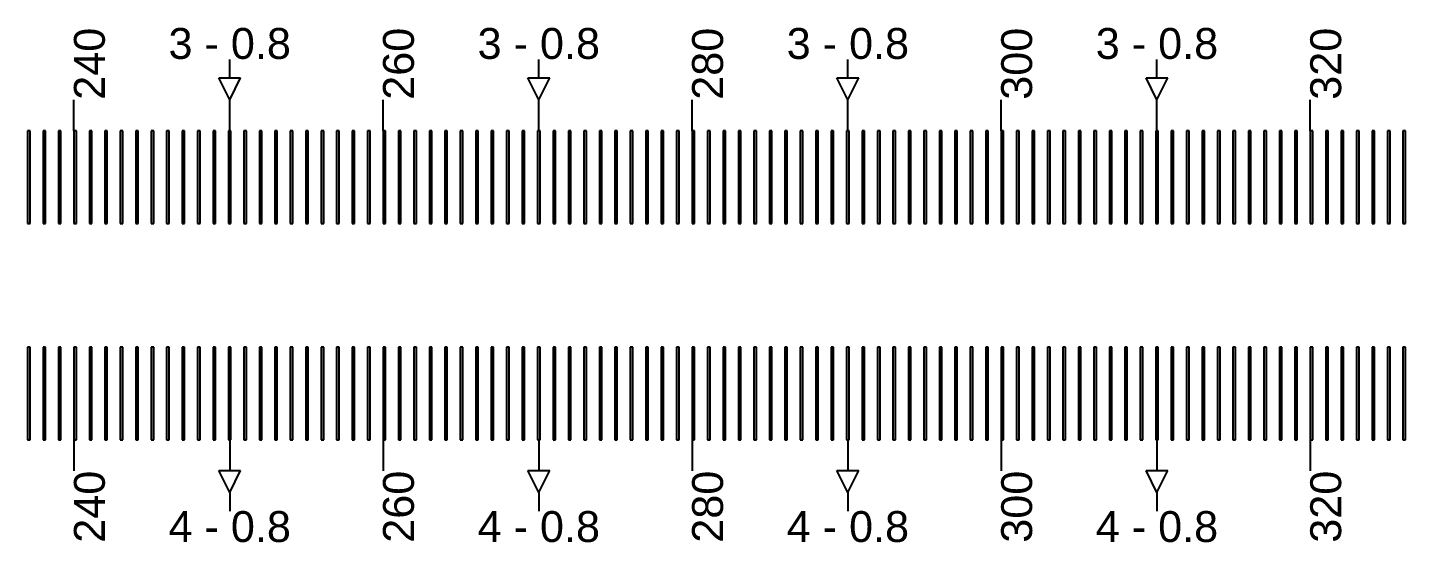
# Model space of a CAD drawing. Extents: x -119394 to 128420, y 74496 to 185496.
# Drawn here: x 8241.8 to 8687.6, y 156962.7 to 157129.2 of the extents above; entities that cross this region are included whole.
import ezdxf

# ---------------------------------------------------------------- set-up
doc = ezdxf.new("R2010")
doc.units = 13
doc.layers.add('CL - Label-1', color=120, linetype='Continuous')
doc.layers.add('CL - Label-2', color=132, linetype='Continuous')
doc.layers.add('CL - Sub-Micro', color=7, linetype='Continuous', true_color=0x47d1ff)
doc.styles.get("Standard").update_dxf_attribs({"font": 'arial.ttf'})

msp = doc.modelspace()

# ---------------------------------------------------------------- linework, layer by layer
for p, q in [((8307.19, 157112.94), (8307.19, 157118.94)), ((8407.19, 157112.94), (8407.19, 157118.94)), ((8507.19, 157112.94), (8507.19, 157118.94)), ((8607.19, 157112.94), (8607.19, 157118.94)), ((8256.79, 157095.86), (8256.79, 157105.86)), ((8307.19, 157095.86), (8307.19, 157105.86)), ((8356.79, 157095.86), (8356.79, 157105.86)), ((8407.19, 157095.86), (8407.19, 157105.86)), ((8456.79, 157095.86), (8456.79, 157105.86)), ((8507.19, 157095.86), (8507.19, 157105.86)), ((8556.79, 157095.86), (8556.79, 157105.86)), ((8607.19, 157095.86), (8607.19, 157105.86)), ((8656.79, 157095.86), (8656.79, 157105.86)), ((8256.79, 156995.86), (8256.79, 156985.86)), ((8307.19, 156995.86), (8307.19, 156985.86)), ((8356.79, 156995.86), (8356.79, 156985.86)), ((8407.19, 156995.86), (8407.19, 156985.86)), ((8456.79, 156995.86), (8456.79, 156985.86)), ((8507.19, 156995.86), (8507.19, 156985.86)), ((8556.79, 156995.86), (8556.79, 156985.86)), ((8607.19, 156995.86), (8607.19, 156985.86)), ((8656.79, 156995.86), (8656.79, 156985.86)), ((8307.19, 156978.79), (8307.19, 156972.79)), ((8407.19, 156978.79), (8407.19, 156972.79)), ((8507.19, 156978.79), (8507.19, 156972.79)), ((8607.19, 156978.79), (8607.19, 156972.79))]:
    msp.add_line(p, q)
at = {"layer": 'CL - Label-2'}
for p, q in [((8307.19, 157105.86), (8303.65, 157112.96)), ((8303.65, 157112.96), (8310.72, 157112.96)), ((8307.19, 157105.86), (8310.72, 157112.96)), ((8407.19, 157105.86), (8403.65, 157112.96)), ((8403.65, 157112.96), (8410.72, 157112.96)), ((8407.19, 157105.86), (8410.72, 157112.96)), ((8507.19, 157105.86), (8503.65, 157112.96)), ((8503.65, 157112.96), (8510.72, 157112.96)), ((8507.19, 157105.86), (8510.72, 157112.96)), ((8607.19, 157105.86), (8603.65, 157112.96)), ((8603.65, 157112.96), (8610.72, 157112.96)), ((8607.19, 157105.86), (8610.72, 157112.96)), ((8307.19, 156978.79), (8303.65, 156985.89)), ((8303.65, 156985.89), (8310.72, 156985.89)), ((8307.19, 156978.79), (8310.72, 156985.89)), ((8407.19, 156978.79), (8403.65, 156985.89)), ((8403.65, 156985.89), (8410.72, 156985.89)), ((8407.19, 156978.79), (8410.72, 156985.89)), ((8507.19, 156978.79), (8503.65, 156985.89)), ((8503.65, 156985.89), (8510.72, 156985.89)), ((8507.19, 156978.79), (8510.72, 156985.89)), ((8607.19, 156978.79), (8603.65, 156985.89)), ((8603.65, 156985.89), (8610.72, 156985.89)), ((8607.19, 156978.79), (8610.72, 156985.89))]:
    msp.add_line(p, q, dxfattribs=at)
at = {"layer": 'CL - Sub-Micro'}
for p, q in [((8241.79, 157095.86), (8241.79, 157065.86)), ((8242.59, 157095.86), (8241.79, 157095.86)), ((8242.59, 157065.86), (8242.59, 157095.86)), ((8246.79, 157095.86), (8246.79, 157065.86)), ((8247.59, 157095.86), (8246.79, 157095.86)), ((8247.59, 157065.86), (8247.59, 157095.86)), ((8251.79, 157095.86), (8251.79, 157065.86)), ((8252.59, 157095.86), (8251.79, 157095.86)), ((8252.59, 157065.86), (8252.59, 157095.86)), ((8256.79, 157095.86), (8256.79, 157065.86)), ((8257.59, 157095.86), (8256.79, 157095.86)), ((8257.59, 157065.86), (8257.59, 157095.86)), ((8261.79, 157095.86), (8261.79, 157065.86)), ((8262.59, 157095.86), (8261.79, 157095.86)), ((8262.59, 157065.86), (8262.59, 157095.86)), ((8266.79, 157095.86), (8266.79, 157065.86)), ((8267.59, 157095.86), (8266.79, 157095.86)), ((8267.59, 157065.86), (8267.59, 157095.86)), ((8271.79, 157095.86), (8271.79, 157065.86)), ((8272.59, 157095.86), (8271.79, 157095.86)), ((8272.59, 157065.86), (8272.59, 157095.86)), ((8276.79, 157095.86), (8276.79, 157065.86)), ((8277.59, 157095.86), (8276.79, 157095.86)), ((8277.59, 157065.86), (8277.59, 157095.86)), ((8281.79, 157095.86), (8281.79, 157065.86)), ((8282.59, 157095.86), (8281.79, 157095.86)), ((8282.59, 157065.86), (8282.59, 157095.86)), ((8286.79, 157095.86), (8286.79, 157065.86)), ((8287.59, 157095.86), (8286.79, 157095.86)), ((8287.59, 157065.86), (8287.59, 157095.86)), ((8291.79, 157095.86), (8291.79, 157065.86)), ((8292.59, 157095.86), (8291.79, 157095.86)), ((8292.59, 157065.86), (8292.59, 157095.86)), ((8296.79, 157095.86), (8296.79, 157065.86)), ((8297.59, 157095.86), (8296.79, 157095.86)), ((8297.59, 157065.86), (8297.59, 157095.86)), ((8301.79, 157095.86), (8301.79, 157065.86)), ((8302.59, 157095.86), (8301.79, 157095.86)), ((8302.59, 157065.86), (8302.59, 157095.86)), ((8306.79, 157095.86), (8306.79, 157065.86)), ((8307.59, 157095.86), (8306.79, 157095.86)), ((8307.59, 157065.86), (8307.59, 157095.86)), ((8311.79, 157095.86), (8311.79, 157065.86)), ((8312.59, 157095.86), (8311.79, 157095.86)), ((8312.59, 157065.86), (8312.59, 157095.86)), ((8316.79, 157095.86), (8316.79, 157065.86)), ((8317.59, 157095.86), (8316.79, 157095.86)), ((8317.59, 157065.86), (8317.59, 157095.86)), ((8321.79, 157095.86), (8321.79, 157065.86)), ((8322.59, 157095.86), (8321.79, 157095.86)), ((8322.59, 157065.86), (8322.59, 157095.86)), ((8326.79, 157095.86), (8326.79, 157065.86)), ((8327.59, 157095.86), (8326.79, 157095.86)), ((8327.59, 157065.86), (8327.59, 157095.86)), ((8331.79, 157095.86), (8331.79, 157065.86)), ((8332.59, 157095.86), (8331.79, 157095.86)), ((8332.59, 157065.86), (8332.59, 157095.86)), ((8336.79, 157095.86), (8336.79, 157065.86)), ((8337.59, 157095.86), (8336.79, 157095.86)), ((8337.59, 157065.86), (8337.59, 157095.86)), ((8341.79, 157095.86), (8341.79, 157065.86)), ((8342.59, 157095.86), (8341.79, 157095.86)), ((8342.59, 157065.86), (8342.59, 157095.86)), ((8346.79, 157095.86), (8346.79, 157065.86)), ((8347.59, 157095.86), (8346.79, 157095.86)), ((8347.59, 157065.86), (8347.59, 157095.86)), ((8351.79, 157095.86), (8351.79, 157065.86)), ((8352.59, 157095.86), (8351.79, 157095.86)), ((8352.59, 157065.86), (8352.59, 157095.86)), ((8356.79, 157095.86), (8356.79, 157065.86)), ((8357.59, 157095.86), (8356.79, 157095.86)), ((8357.59, 157065.86), (8357.59, 157095.86)), ((8361.79, 157095.86), (8361.79, 157065.86)), ((8362.59, 157095.86), (8361.79, 157095.86)), ((8362.59, 157065.86), (8362.59, 157095.86)), ((8366.79, 157095.86), (8366.79, 157065.86)), ((8367.59, 157095.86), (8366.79, 157095.86)), ((8367.59, 157065.86), (8367.59, 157095.86)), ((8371.79, 157095.86), (8371.79, 157065.86)), ((8372.59, 157095.86), (8371.79, 157095.86)), ((8372.59, 157065.86), (8372.59, 157095.86)), ((8376.79, 157095.86), (8376.79, 157065.86)), ((8377.59, 157095.86), (8376.79, 157095.86)), ((8377.59, 157065.86), (8377.59, 157095.86)), ((8381.79, 157095.86), (8381.79, 157065.86)), ((8382.59, 157095.86), (8381.79, 157095.86)), ((8382.59, 157065.86), (8382.59, 157095.86)), ((8386.79, 157095.86), (8386.79, 157065.86)), ((8387.59, 157095.86), (8386.79, 157095.86)), ((8387.59, 157065.86), (8387.59, 157095.86)), ((8391.79, 157095.86), (8391.79, 157065.86)), ((8392.59, 157095.86), (8391.79, 157095.86)), ((8392.59, 157065.86), (8392.59, 157095.86)), ((8396.79, 157095.86), (8396.79, 157065.86)), ((8397.59, 157095.86), (8396.79, 157095.86)), ((8397.59, 157065.86), (8397.59, 157095.86)), ((8401.79, 157095.86), (8401.79, 157065.86)), ((8402.59, 157095.86), (8401.79, 157095.86)), ((8402.59, 157065.86), (8402.59, 157095.86)), ((8406.79, 157095.86), (8406.79, 157065.86)), ((8407.59, 157095.86), (8406.79, 157095.86)), ((8407.59, 157065.86), (8407.59, 157095.86)), ((8411.79, 157095.86), (8411.79, 157065.86)), ((8412.59, 157095.86), (8411.79, 157095.86)), ((8412.59, 157065.86), (8412.59, 157095.86)), ((8416.79, 157095.86), (8416.79, 157065.86)), ((8417.59, 157095.86), (8416.79, 157095.86)), ((8417.59, 157065.86), (8417.59, 157095.86)), ((8421.79, 157095.86), (8421.79, 157065.86)), ((8422.59, 157095.86), (8421.79, 157095.86)), ((8422.59, 157065.86), (8422.59, 157095.86)), ((8426.79, 157095.86), (8426.79, 157065.86)), ((8427.59, 157095.86), (8426.79, 157095.86)), ((8427.59, 157065.86), (8427.59, 157095.86)), ((8431.79, 157095.86), (8431.79, 157065.86)), ((8432.59, 157095.86), (8431.79, 157095.86)), ((8432.59, 157065.86), (8432.59, 157095.86)), ((8436.79, 157095.86), (8436.79, 157065.86)), ((8437.59, 157095.86), (8436.79, 157095.86)), ((8437.59, 157065.86), (8437.59, 157095.86)), ((8441.79, 157095.86), (8441.79, 157065.86)), ((8442.59, 157095.86), (8441.79, 157095.86)), ((8442.59, 157065.86), (8442.59, 157095.86)), ((8446.79, 157095.86), (8446.79, 157065.86)), ((8447.59, 157095.86), (8446.79, 157095.86)), ((8447.59, 157065.86), (8447.59, 157095.86)), ((8451.79, 157095.86), (8451.79, 157065.86)), ((8452.59, 157095.86), (8451.79, 157095.86)), ((8452.59, 157065.86), (8452.59, 157095.86)), ((8456.79, 157095.86), (8456.79, 157065.86)), ((8457.59, 157095.86), (8456.79, 157095.86)), ((8457.59, 157065.86), (8457.59, 157095.86)), ((8461.79, 157095.86), (8461.79, 157065.86)), ((8462.59, 157095.86), (8461.79, 157095.86)), ((8462.59, 157065.86), (8462.59, 157095.86)), ((8466.79, 157095.86), (8466.79, 157065.86)), ((8467.59, 157095.86), (8466.79, 157095.86)), ((8467.59, 157065.86), (8467.59, 157095.86)), ((8471.79, 157095.86), (8471.79, 157065.86)), ((8472.59, 157095.86), (8471.79, 157095.86)), ((8472.59, 157065.86), (8472.59, 157095.86)), ((8476.79, 157095.86), (8476.79, 157065.86)), ((8477.59, 157095.86), (8476.79, 157095.86)), ((8477.59, 157065.86), (8477.59, 157095.86)), ((8481.79, 157095.86), (8481.79, 157065.86)), ((8482.59, 157095.86), (8481.79, 157095.86)), ((8482.59, 157065.86), (8482.59, 157095.86)), ((8486.79, 157095.86), (8486.79, 157065.86)), ((8487.59, 157095.86), (8486.79, 157095.86)), ((8487.59, 157065.86), (8487.59, 157095.86)), ((8491.79, 157095.86), (8491.79, 157065.86)), ((8492.59, 157095.86), (8491.79, 157095.86)), ((8492.59, 157065.86), (8492.59, 157095.86)), ((8496.79, 157095.86), (8496.79, 157065.86)), ((8497.59, 157095.86), (8496.79, 157095.86)), ((8497.59, 157065.86), (8497.59, 157095.86)), ((8501.79, 157095.86), (8501.79, 157065.86)), ((8502.59, 157095.86), (8501.79, 157095.86)), ((8502.59, 157065.86), (8502.59, 157095.86)), ((8506.79, 157095.86), (8506.79, 157065.86)), ((8507.59, 157095.86), (8506.79, 157095.86)), ((8507.59, 157065.86), (8507.59, 157095.86)), ((8511.79, 157095.86), (8511.79, 157065.86)), ((8512.59, 157095.86), (8511.79, 157095.86)), ((8512.59, 157065.86), (8512.59, 157095.86)), ((8516.79, 157095.86), (8516.79, 157065.86)), ((8517.59, 157095.86), (8516.79, 157095.86)), ((8517.59, 157065.86), (8517.59, 157095.86)), ((8521.79, 157095.86), (8521.79, 157065.86)), ((8522.59, 157095.86), (8521.79, 157095.86)), ((8522.59, 157065.86), (8522.59, 157095.86)), ((8526.79, 157095.86), (8526.79, 157065.86)), ((8527.59, 157095.86), (8526.79, 157095.86)), ((8527.59, 157065.86), (8527.59, 157095.86)), ((8531.79, 157095.86), (8531.79, 157065.86)), ((8532.59, 157095.86), (8531.79, 157095.86)), ((8532.59, 157065.86), (8532.59, 157095.86)), ((8536.79, 157095.86), (8536.79, 157065.86)), ((8537.59, 157095.86), (8536.79, 157095.86)), ((8537.59, 157065.86), (8537.59, 157095.86)), ((8541.79, 157095.86), (8541.79, 157065.86)), ((8542.59, 157095.86), (8541.79, 157095.86)), ((8542.59, 157065.86), (8542.59, 157095.86)), ((8546.79, 157095.86), (8546.79, 157065.86)), ((8547.59, 157095.86), (8546.79, 157095.86)), ((8547.59, 157065.86), (8547.59, 157095.86)), ((8551.79, 157095.86), (8551.79, 157065.86)), ((8552.59, 157095.86), (8551.79, 157095.86)), ((8552.59, 157065.86), (8552.59, 157095.86)), ((8556.79, 157095.86), (8556.79, 157065.86)), ((8557.59, 157095.86), (8556.79, 157095.86)), ((8557.59, 157065.86), (8557.59, 157095.86)), ((8561.79, 157095.86), (8561.79, 157065.86)), ((8562.59, 157095.86), (8561.79, 157095.86)), ((8562.59, 157065.86), (8562.59, 157095.86)), ((8566.79, 157095.86), (8566.79, 157065.86)), ((8567.59, 157095.86), (8566.79, 157095.86)), ((8567.59, 157065.86), (8567.59, 157095.86)), ((8571.79, 157095.86), (8571.79, 157065.86)), ((8572.59, 157095.86), (8571.79, 157095.86)), ((8572.59, 157065.86), (8572.59, 157095.86)), ((8576.79, 157095.86), (8576.79, 157065.86)), ((8577.59, 157095.86), (8576.79, 157095.86)), ((8577.59, 157065.86), (8577.59, 157095.86)), ((8581.79, 157095.86), (8581.79, 157065.86)), ((8582.59, 157095.86), (8581.79, 157095.86)), ((8582.59, 157065.86), (8582.59, 157095.86)), ((8586.79, 157095.86), (8586.79, 157065.86)), ((8587.59, 157095.86), (8586.79, 157095.86)), ((8587.59, 157065.86), (8587.59, 157095.86)), ((8591.79, 157095.86), (8591.79, 157065.86)), ((8592.59, 157095.86), (8591.79, 157095.86)), ((8592.59, 157065.86), (8592.59, 157095.86)), ((8596.79, 157095.86), (8596.79, 157065.86)), ((8597.59, 157095.86), (8596.79, 157095.86)), ((8597.59, 157065.86), (8597.59, 157095.86)), ((8601.79, 157095.86), (8601.79, 157065.86)), ((8602.59, 157095.86), (8601.79, 157095.86)), ((8602.59, 157065.86), (8602.59, 157095.86)), ((8606.79, 157095.86), (8606.79, 157065.86)), ((8607.59, 157095.86), (8606.79, 157095.86)), ((8607.59, 157065.86), (8607.59, 157095.86)), ((8611.79, 157095.86), (8611.79, 157065.86)), ((8612.59, 157095.86), (8611.79, 157095.86)), ((8612.59, 157065.86), (8612.59, 157095.86)), ((8616.79, 157095.86), (8616.79, 157065.86)), ((8617.59, 157095.86), (8616.79, 157095.86)), ((8617.59, 157065.86), (8617.59, 157095.86)), ((8621.79, 157095.86), (8621.79, 157065.86)), ((8622.59, 157095.86), (8621.79, 157095.86)), ((8622.59, 157065.86), (8622.59, 157095.86)), ((8626.79, 157095.86), (8626.79, 157065.86)), ((8627.59, 157095.86), (8626.79, 157095.86)), ((8627.59, 157065.86), (8627.59, 157095.86)), ((8631.79, 157095.86), (8631.79, 157065.86)), ((8632.59, 157095.86), (8631.79, 157095.86)), ((8632.59, 157065.86), (8632.59, 157095.86)), ((8636.79, 157095.86), (8636.79, 157065.86)), ((8637.59, 157095.86), (8636.79, 157095.86)), ((8637.59, 157065.86), (8637.59, 157095.86)), ((8641.79, 157095.86), (8641.79, 157065.86)), ((8642.59, 157095.86), (8641.79, 157095.86)), ((8642.59, 157065.86), (8642.59, 157095.86)), ((8646.79, 157095.86), (8646.79, 157065.86)), ((8647.59, 157095.86), (8646.79, 157095.86)), ((8647.59, 157065.86), (8647.59, 157095.86)), ((8651.79, 157095.86), (8651.79, 157065.86)), ((8652.59, 157095.86), (8651.79, 157095.86)), ((8652.59, 157065.86), (8652.59, 157095.86)), ((8656.79, 157095.86), (8656.79, 157065.86)), ((8657.59, 157095.86), (8656.79, 157095.86)), ((8657.59, 157065.86), (8657.59, 157095.86)), ((8661.79, 157095.86), (8661.79, 157065.86)), ((8662.59, 157095.86), (8661.79, 157095.86)), ((8662.59, 157065.86), (8662.59, 157095.86)), ((8666.79, 157095.86), (8666.79, 157065.86)), ((8667.59, 157095.86), (8666.79, 157095.86)), ((8667.59, 157065.86), (8667.59, 157095.86)), ((8671.79, 157095.86), (8671.79, 157065.86)), ((8672.59, 157095.86), (8671.79, 157095.86)), ((8672.59, 157065.86), (8672.59, 157095.86)), ((8676.79, 157095.86), (8676.79, 157065.86)), ((8677.59, 157095.86), (8676.79, 157095.86)), ((8677.59, 157065.86), (8677.59, 157095.86)), ((8681.79, 157095.86), (8681.79, 157065.86)), ((8682.59, 157095.86), (8681.79, 157095.86)), ((8682.59, 157065.86), (8682.59, 157095.86)), ((8686.79, 157095.86), (8686.79, 157065.86)), ((8687.59, 157095.86), (8686.79, 157095.86)), ((8687.59, 157065.86), (8687.59, 157095.86)), ((8241.79, 157065.86), (8242.59, 157065.86)), ((8246.79, 157065.86), (8247.59, 157065.86)), ((8251.79, 157065.86), (8252.59, 157065.86)), ((8256.79, 157065.86), (8257.59, 157065.86)), ((8261.79, 157065.86), (8262.59, 157065.86)), ((8266.79, 157065.86), (8267.59, 157065.86)), ((8271.79, 157065.86), (8272.59, 157065.86)), ((8276.79, 157065.86), (8277.59, 157065.86)), ((8281.79, 157065.86), (8282.59, 157065.86)), ((8286.79, 157065.86), (8287.59, 157065.86)), ((8291.79, 157065.86), (8292.59, 157065.86)), ((8296.79, 157065.86), (8297.59, 157065.86)), ((8301.79, 157065.86), (8302.59, 157065.86)), ((8306.79, 157065.86), (8307.59, 157065.86)), ((8311.79, 157065.86), (8312.59, 157065.86)), ((8316.79, 157065.86), (8317.59, 157065.86)), ((8321.79, 157065.86), (8322.59, 157065.86)), ((8326.79, 157065.86), (8327.59, 157065.86)), ((8331.79, 157065.86), (8332.59, 157065.86)), ((8336.79, 157065.86), (8337.59, 157065.86)), ((8341.79, 157065.86), (8342.59, 157065.86)), ((8346.79, 157065.86), (8347.59, 157065.86)), ((8351.79, 157065.86), (8352.59, 157065.86)), ((8356.79, 157065.86), (8357.59, 157065.86)), ((8361.79, 157065.86), (8362.59, 157065.86)), ((8366.79, 157065.86), (8367.59, 157065.86)), ((8371.79, 157065.86), (8372.59, 157065.86)), ((8376.79, 157065.86), (8377.59, 157065.86)), ((8381.79, 157065.86), (8382.59, 157065.86)), ((8386.79, 157065.86), (8387.59, 157065.86)), ((8391.79, 157065.86), (8392.59, 157065.86)), ((8396.79, 157065.86), (8397.59, 157065.86)), ((8401.79, 157065.86), (8402.59, 157065.86)), ((8406.79, 157065.86), (8407.59, 157065.86)), ((8411.79, 157065.86), (8412.59, 157065.86)), ((8416.79, 157065.86), (8417.59, 157065.86)), ((8421.79, 157065.86), (8422.59, 157065.86)), ((8426.79, 157065.86), (8427.59, 157065.86)), ((8431.79, 157065.86), (8432.59, 157065.86)), ((8436.79, 157065.86), (8437.59, 157065.86)), ((8441.79, 157065.86), (8442.59, 157065.86)), ((8446.79, 157065.86), (8447.59, 157065.86)), ((8451.79, 157065.86), (8452.59, 157065.86)), ((8456.79, 157065.86), (8457.59, 157065.86)), ((8461.79, 157065.86), (8462.59, 157065.86)), ((8466.79, 157065.86), (8467.59, 157065.86)), ((8471.79, 157065.86), (8472.59, 157065.86)), ((8476.79, 157065.86), (8477.59, 157065.86)), ((8481.79, 157065.86), (8482.59, 157065.86)), ((8486.79, 157065.86), (8487.59, 157065.86)), ((8491.79, 157065.86), (8492.59, 157065.86)), ((8496.79, 157065.86), (8497.59, 157065.86)), ((8501.79, 157065.86), (8502.59, 157065.86)), ((8506.79, 157065.86), (8507.59, 157065.86)), ((8511.79, 157065.86), (8512.59, 157065.86)), ((8516.79, 157065.86), (8517.59, 157065.86)), ((8521.79, 157065.86), (8522.59, 157065.86)), ((8526.79, 157065.86), (8527.59, 157065.86)), ((8531.79, 157065.86), (8532.59, 157065.86)), ((8536.79, 157065.86), (8537.59, 157065.86)), ((8541.79, 157065.86), (8542.59, 157065.86)), ((8546.79, 157065.86), (8547.59, 157065.86)), ((8551.79, 157065.86), (8552.59, 157065.86)), ((8556.79, 157065.86), (8557.59, 157065.86)), ((8561.79, 157065.86), (8562.59, 157065.86)), ((8566.79, 157065.86), (8567.59, 157065.86)), ((8571.79, 157065.86), (8572.59, 157065.86)), ((8576.79, 157065.86), (8577.59, 157065.86)), ((8581.79, 157065.86), (8582.59, 157065.86)), ((8586.79, 157065.86), (8587.59, 157065.86)), ((8591.79, 157065.86), (8592.59, 157065.86)), ((8596.79, 157065.86), (8597.59, 157065.86)), ((8601.79, 157065.86), (8602.59, 157065.86)), ((8606.79, 157065.86), (8607.59, 157065.86)), ((8611.79, 157065.86), (8612.59, 157065.86)), ((8616.79, 157065.86), (8617.59, 157065.86)), ((8621.79, 157065.86), (8622.59, 157065.86)), ((8626.79, 157065.86), (8627.59, 157065.86)), ((8631.79, 157065.86), (8632.59, 157065.86)), ((8636.79, 157065.86), (8637.59, 157065.86)), ((8641.79, 157065.86), (8642.59, 157065.86)), ((8646.79, 157065.86), (8647.59, 157065.86)), ((8651.79, 157065.86), (8652.59, 157065.86)), ((8656.79, 157065.86), (8657.59, 157065.86)), ((8661.79, 157065.86), (8662.59, 157065.86)), ((8666.79, 157065.86), (8667.59, 157065.86)), ((8671.79, 157065.86), (8672.59, 157065.86)), ((8676.79, 157065.86), (8677.59, 157065.86)), ((8681.79, 157065.86), (8682.59, 157065.86)), ((8686.79, 157065.86), (8687.59, 157065.86)), ((8241.79, 157025.86), (8241.79, 156995.86)), ((8242.59, 157025.86), (8241.79, 157025.86)), ((8242.59, 156995.86), (8242.59, 157025.86)), ((8246.79, 157025.86), (8246.79, 156995.86)), ((8247.59, 157025.86), (8246.79, 157025.86)), ((8247.59, 156995.86), (8247.59, 157025.86)), ((8251.79, 157025.86), (8251.79, 156995.86)), ((8252.59, 157025.86), (8251.79, 157025.86)), ((8252.59, 156995.86), (8252.59, 157025.86)), ((8256.79, 157025.86), (8256.79, 156995.86)), ((8257.59, 157025.86), (8256.79, 157025.86)), ((8257.59, 156995.86), (8257.59, 157025.86)), ((8261.79, 157025.86), (8261.79, 156995.86)), ((8262.59, 157025.86), (8261.79, 157025.86)), ((8262.59, 156995.86), (8262.59, 157025.86)), ((8266.79, 157025.86), (8266.79, 156995.86)), ((8267.59, 157025.86), (8266.79, 157025.86)), ((8267.59, 156995.86), (8267.59, 157025.86)), ((8271.79, 157025.86), (8271.79, 156995.86)), ((8272.59, 157025.86), (8271.79, 157025.86)), ((8272.59, 156995.86), (8272.59, 157025.86)), ((8276.79, 157025.86), (8276.79, 156995.86)), ((8277.59, 157025.86), (8276.79, 157025.86)), ((8277.59, 156995.86), (8277.59, 157025.86)), ((8281.79, 157025.86), (8281.79, 156995.86)), ((8282.59, 157025.86), (8281.79, 157025.86)), ((8282.59, 156995.86), (8282.59, 157025.86)), ((8286.79, 157025.86), (8286.79, 156995.86)), ((8287.59, 157025.86), (8286.79, 157025.86)), ((8287.59, 156995.86), (8287.59, 157025.86)), ((8291.79, 157025.86), (8291.79, 156995.86)), ((8292.59, 157025.86), (8291.79, 157025.86)), ((8292.59, 156995.86), (8292.59, 157025.86)), ((8296.79, 157025.86), (8296.79, 156995.86)), ((8297.59, 157025.86), (8296.79, 157025.86)), ((8297.59, 156995.86), (8297.59, 157025.86)), ((8301.79, 157025.86), (8301.79, 156995.86)), ((8302.59, 157025.86), (8301.79, 157025.86)), ((8302.59, 156995.86), (8302.59, 157025.86)), ((8306.79, 157025.86), (8306.79, 156995.86)), ((8307.59, 157025.86), (8306.79, 157025.86)), ((8307.59, 156995.86), (8307.59, 157025.86)), ((8311.79, 157025.86), (8311.79, 156995.86)), ((8312.59, 157025.86), (8311.79, 157025.86)), ((8312.59, 156995.86), (8312.59, 157025.86)), ((8316.79, 157025.86), (8316.79, 156995.86)), ((8317.59, 157025.86), (8316.79, 157025.86)), ((8317.59, 156995.86), (8317.59, 157025.86)), ((8321.79, 157025.86), (8321.79, 156995.86)), ((8322.59, 157025.86), (8321.79, 157025.86)), ((8322.59, 156995.86), (8322.59, 157025.86)), ((8326.79, 157025.86), (8326.79, 156995.86)), ((8327.59, 157025.86), (8326.79, 157025.86)), ((8327.59, 156995.86), (8327.59, 157025.86)), ((8331.79, 157025.86), (8331.79, 156995.86)), ((8332.59, 157025.86), (8331.79, 157025.86)), ((8332.59, 156995.86), (8332.59, 157025.86)), ((8336.79, 157025.86), (8336.79, 156995.86)), ((8337.59, 157025.86), (8336.79, 157025.86)), ((8337.59, 156995.86), (8337.59, 157025.86)), ((8341.79, 157025.86), (8341.79, 156995.86)), ((8342.59, 157025.86), (8341.79, 157025.86)), ((8342.59, 156995.86), (8342.59, 157025.86)), ((8346.79, 157025.86), (8346.79, 156995.86)), ((8347.59, 157025.86), (8346.79, 157025.86)), ((8347.59, 156995.86), (8347.59, 157025.86)), ((8351.79, 157025.86), (8351.79, 156995.86)), ((8352.59, 157025.86), (8351.79, 157025.86)), ((8352.59, 156995.86), (8352.59, 157025.86)), ((8356.79, 157025.86), (8356.79, 156995.86)), ((8357.59, 157025.86), (8356.79, 157025.86)), ((8357.59, 156995.86), (8357.59, 157025.86)), ((8361.79, 157025.86), (8361.79, 156995.86)), ((8362.59, 157025.86), (8361.79, 157025.86)), ((8362.59, 156995.86), (8362.59, 157025.86)), ((8366.79, 157025.86), (8366.79, 156995.86)), ((8367.59, 157025.86), (8366.79, 157025.86)), ((8367.59, 156995.86), (8367.59, 157025.86)), ((8371.79, 157025.86), (8371.79, 156995.86)), ((8372.59, 157025.86), (8371.79, 157025.86)), ((8372.59, 156995.86), (8372.59, 157025.86)), ((8376.79, 157025.86), (8376.79, 156995.86)), ((8377.59, 157025.86), (8376.79, 157025.86)), ((8377.59, 156995.86), (8377.59, 157025.86)), ((8381.79, 157025.86), (8381.79, 156995.86)), ((8382.59, 157025.86), (8381.79, 157025.86)), ((8382.59, 156995.86), (8382.59, 157025.86)), ((8386.79, 157025.86), (8386.79, 156995.86)), ((8387.59, 157025.86), (8386.79, 157025.86)), ((8387.59, 156995.86), (8387.59, 157025.86)), ((8391.79, 157025.86), (8391.79, 156995.86)), ((8392.59, 157025.86), (8391.79, 157025.86)), ((8392.59, 156995.86), (8392.59, 157025.86)), ((8396.79, 157025.86), (8396.79, 156995.86)), ((8397.59, 157025.86), (8396.79, 157025.86)), ((8397.59, 156995.86), (8397.59, 157025.86)), ((8401.79, 157025.86), (8401.79, 156995.86)), ((8402.59, 157025.86), (8401.79, 157025.86)), ((8402.59, 156995.86), (8402.59, 157025.86)), ((8406.79, 157025.86), (8406.79, 156995.86)), ((8407.59, 157025.86), (8406.79, 157025.86)), ((8407.59, 156995.86), (8407.59, 157025.86)), ((8411.79, 157025.86), (8411.79, 156995.86)), ((8412.59, 157025.86), (8411.79, 157025.86)), ((8412.59, 156995.86), (8412.59, 157025.86)), ((8416.79, 157025.86), (8416.79, 156995.86)), ((8417.59, 157025.86), (8416.79, 157025.86)), ((8417.59, 156995.86), (8417.59, 157025.86)), ((8421.79, 157025.86), (8421.79, 156995.86)), ((8422.59, 157025.86), (8421.79, 157025.86)), ((8422.59, 156995.86), (8422.59, 157025.86)), ((8426.79, 157025.86), (8426.79, 156995.86)), ((8427.59, 157025.86), (8426.79, 157025.86)), ((8427.59, 156995.86), (8427.59, 157025.86)), ((8431.79, 157025.86), (8431.79, 156995.86)), ((8432.59, 157025.86), (8431.79, 157025.86)), ((8432.59, 156995.86), (8432.59, 157025.86)), ((8436.79, 157025.86), (8436.79, 156995.86)), ((8437.59, 157025.86), (8436.79, 157025.86)), ((8437.59, 156995.86), (8437.59, 157025.86)), ((8441.79, 157025.86), (8441.79, 156995.86)), ((8442.59, 157025.86), (8441.79, 157025.86)), ((8442.59, 156995.86), (8442.59, 157025.86)), ((8446.79, 157025.86), (8446.79, 156995.86)), ((8447.59, 157025.86), (8446.79, 157025.86)), ((8447.59, 156995.86), (8447.59, 157025.86)), ((8451.79, 157025.86), (8451.79, 156995.86)), ((8452.59, 157025.86), (8451.79, 157025.86)), ((8452.59, 156995.86), (8452.59, 157025.86)), ((8456.79, 157025.86), (8456.79, 156995.86)), ((8457.59, 157025.86), (8456.79, 157025.86)), ((8457.59, 156995.86), (8457.59, 157025.86)), ((8461.79, 157025.86), (8461.79, 156995.86)), ((8462.59, 157025.86), (8461.79, 157025.86)), ((8462.59, 156995.86), (8462.59, 157025.86)), ((8466.79, 157025.86), (8466.79, 156995.86)), ((8467.59, 157025.86), (8466.79, 157025.86)), ((8467.59, 156995.86), (8467.59, 157025.86)), ((8471.79, 157025.86), (8471.79, 156995.86)), ((8472.59, 157025.86), (8471.79, 157025.86)), ((8472.59, 156995.86), (8472.59, 157025.86)), ((8476.79, 157025.86), (8476.79, 156995.86)), ((8477.59, 157025.86), (8476.79, 157025.86)), ((8477.59, 156995.86), (8477.59, 157025.86)), ((8481.79, 157025.86), (8481.79, 156995.86)), ((8482.59, 157025.86), (8481.79, 157025.86)), ((8482.59, 156995.86), (8482.59, 157025.86)), ((8486.79, 157025.86), (8486.79, 156995.86)), ((8487.59, 157025.86), (8486.79, 157025.86)), ((8487.59, 156995.86), (8487.59, 157025.86)), ((8491.79, 157025.86), (8491.79, 156995.86)), ((8492.59, 157025.86), (8491.79, 157025.86)), ((8492.59, 156995.86), (8492.59, 157025.86)), ((8496.79, 157025.86), (8496.79, 156995.86)), ((8497.59, 157025.86), (8496.79, 157025.86)), ((8497.59, 156995.86), (8497.59, 157025.86)), ((8501.79, 157025.86), (8501.79, 156995.86)), ((8502.59, 157025.86), (8501.79, 157025.86)), ((8502.59, 156995.86), (8502.59, 157025.86)), ((8506.79, 157025.86), (8506.79, 156995.86)), ((8507.59, 157025.86), (8506.79, 157025.86)), ((8507.59, 156995.86), (8507.59, 157025.86)), ((8511.79, 157025.86), (8511.79, 156995.86)), ((8512.59, 157025.86), (8511.79, 157025.86)), ((8512.59, 156995.86), (8512.59, 157025.86)), ((8516.79, 157025.86), (8516.79, 156995.86)), ((8517.59, 157025.86), (8516.79, 157025.86)), ((8517.59, 156995.86), (8517.59, 157025.86)), ((8521.79, 157025.86), (8521.79, 156995.86)), ((8522.59, 157025.86), (8521.79, 157025.86)), ((8522.59, 156995.86), (8522.59, 157025.86)), ((8526.79, 157025.86), (8526.79, 156995.86)), ((8527.59, 157025.86), (8526.79, 157025.86)), ((8527.59, 156995.86), (8527.59, 157025.86)), ((8531.79, 157025.86), (8531.79, 156995.86)), ((8532.59, 157025.86), (8531.79, 157025.86)), ((8532.59, 156995.86), (8532.59, 157025.86)), ((8536.79, 157025.86), (8536.79, 156995.86)), ((8537.59, 157025.86), (8536.79, 157025.86)), ((8537.59, 156995.86), (8537.59, 157025.86)), ((8541.79, 157025.86), (8541.79, 156995.86)), ((8542.59, 157025.86), (8541.79, 157025.86)), ((8542.59, 156995.86), (8542.59, 157025.86)), ((8546.79, 157025.86), (8546.79, 156995.86)), ((8547.59, 157025.86), (8546.79, 157025.86)), ((8547.59, 156995.86), (8547.59, 157025.86)), ((8551.79, 157025.86), (8551.79, 156995.86)), ((8552.59, 157025.86), (8551.79, 157025.86)), ((8552.59, 156995.86), (8552.59, 157025.86)), ((8556.79, 157025.86), (8556.79, 156995.86)), ((8557.59, 157025.86), (8556.79, 157025.86)), ((8557.59, 156995.86), (8557.59, 157025.86)), ((8561.79, 157025.86), (8561.79, 156995.86)), ((8562.59, 157025.86), (8561.79, 157025.86)), ((8562.59, 156995.86), (8562.59, 157025.86)), ((8566.79, 157025.86), (8566.79, 156995.86)), ((8567.59, 157025.86), (8566.79, 157025.86)), ((8567.59, 156995.86), (8567.59, 157025.86)), ((8571.79, 157025.86), (8571.79, 156995.86)), ((8572.59, 157025.86), (8571.79, 157025.86)), ((8572.59, 156995.86), (8572.59, 157025.86)), ((8576.79, 157025.86), (8576.79, 156995.86)), ((8577.59, 157025.86), (8576.79, 157025.86)), ((8577.59, 156995.86), (8577.59, 157025.86)), ((8581.79, 157025.86), (8581.79, 156995.86)), ((8582.59, 157025.86), (8581.79, 157025.86)), ((8582.59, 156995.86), (8582.59, 157025.86)), ((8586.79, 157025.86), (8586.79, 156995.86)), ((8587.59, 157025.86), (8586.79, 157025.86)), ((8587.59, 156995.86), (8587.59, 157025.86)), ((8591.79, 157025.86), (8591.79, 156995.86)), ((8592.59, 157025.86), (8591.79, 157025.86)), ((8592.59, 156995.86), (8592.59, 157025.86)), ((8596.79, 157025.86), (8596.79, 156995.86)), ((8597.59, 157025.86), (8596.79, 157025.86)), ((8597.59, 156995.86), (8597.59, 157025.86)), ((8601.79, 157025.86), (8601.79, 156995.86)), ((8602.59, 157025.86), (8601.79, 157025.86)), ((8602.59, 156995.86), (8602.59, 157025.86)), ((8606.79, 157025.86), (8606.79, 156995.86)), ((8607.59, 157025.86), (8606.79, 157025.86)), ((8607.59, 156995.86), (8607.59, 157025.86)), ((8611.79, 157025.86), (8611.79, 156995.86)), ((8612.59, 157025.86), (8611.79, 157025.86)), ((8612.59, 156995.86), (8612.59, 157025.86)), ((8616.79, 157025.86), (8616.79, 156995.86)), ((8617.59, 157025.86), (8616.79, 157025.86)), ((8617.59, 156995.86), (8617.59, 157025.86)), ((8621.79, 157025.86), (8621.79, 156995.86)), ((8622.59, 157025.86), (8621.79, 157025.86)), ((8622.59, 156995.86), (8622.59, 157025.86)), ((8626.79, 157025.86), (8626.79, 156995.86)), ((8627.59, 157025.86), (8626.79, 157025.86)), ((8627.59, 156995.86), (8627.59, 157025.86)), ((8631.79, 157025.86), (8631.79, 156995.86)), ((8632.59, 157025.86), (8631.79, 157025.86)), ((8632.59, 156995.86), (8632.59, 157025.86)), ((8636.79, 157025.86), (8636.79, 156995.86)), ((8637.59, 157025.86), (8636.79, 157025.86)), ((8637.59, 156995.86), (8637.59, 157025.86)), ((8641.79, 157025.86), (8641.79, 156995.86)), ((8642.59, 157025.86), (8641.79, 157025.86)), ((8642.59, 156995.86), (8642.59, 157025.86)), ((8646.79, 157025.86), (8646.79, 156995.86)), ((8647.59, 157025.86), (8646.79, 157025.86)), ((8647.59, 156995.86), (8647.59, 157025.86)), ((8651.79, 157025.86), (8651.79, 156995.86)), ((8652.59, 157025.86), (8651.79, 157025.86)), ((8652.59, 156995.86), (8652.59, 157025.86)), ((8656.79, 157025.86), (8656.79, 156995.86)), ((8657.59, 157025.86), (8656.79, 157025.86)), ((8657.59, 156995.86), (8657.59, 157025.86)), ((8661.79, 157025.86), (8661.79, 156995.86)), ((8662.59, 157025.86), (8661.79, 157025.86)), ((8662.59, 156995.86), (8662.59, 157025.86)), ((8666.79, 157025.86), (8666.79, 156995.86)), ((8667.59, 157025.86), (8666.79, 157025.86)), ((8667.59, 156995.86), (8667.59, 157025.86)), ((8671.79, 157025.86), (8671.79, 156995.86)), ((8672.59, 157025.86), (8671.79, 157025.86)), ((8672.59, 156995.86), (8672.59, 157025.86)), ((8676.79, 157025.86), (8676.79, 156995.86)), ((8677.59, 157025.86), (8676.79, 157025.86)), ((8677.59, 156995.86), (8677.59, 157025.86)), ((8681.79, 157025.86), (8681.79, 156995.86)), ((8682.59, 157025.86), (8681.79, 157025.86)), ((8682.59, 156995.86), (8682.59, 157025.86)), ((8686.79, 157025.86), (8686.79, 156995.86)), ((8687.59, 157025.86), (8686.79, 157025.86)), ((8687.59, 156995.86), (8687.59, 157025.86)), ((8241.79, 156995.86), (8242.59, 156995.86)), ((8246.79, 156995.86), (8247.59, 156995.86)), ((8251.79, 156995.86), (8252.59, 156995.86)), ((8256.79, 156995.86), (8257.59, 156995.86)), ((8261.79, 156995.86), (8262.59, 156995.86)), ((8266.79, 156995.86), (8267.59, 156995.86)), ((8271.79, 156995.86), (8272.59, 156995.86)), ((8276.79, 156995.86), (8277.59, 156995.86)), ((8281.79, 156995.86), (8282.59, 156995.86)), ((8286.79, 156995.86), (8287.59, 156995.86)), ((8291.79, 156995.86), (8292.59, 156995.86)), ((8296.79, 156995.86), (8297.59, 156995.86)), ((8301.79, 156995.86), (8302.59, 156995.86)), ((8306.79, 156995.86), (8307.59, 156995.86)), ((8311.79, 156995.86), (8312.59, 156995.86)), ((8316.79, 156995.86), (8317.59, 156995.86)), ((8321.79, 156995.86), (8322.59, 156995.86)), ((8326.79, 156995.86), (8327.59, 156995.86)), ((8331.79, 156995.86), (8332.59, 156995.86)), ((8336.79, 156995.86), (8337.59, 156995.86)), ((8341.79, 156995.86), (8342.59, 156995.86)), ((8346.79, 156995.86), (8347.59, 156995.86)), ((8351.79, 156995.86), (8352.59, 156995.86)), ((8356.79, 156995.86), (8357.59, 156995.86)), ((8361.79, 156995.86), (8362.59, 156995.86)), ((8366.79, 156995.86), (8367.59, 156995.86)), ((8371.79, 156995.86), (8372.59, 156995.86)), ((8376.79, 156995.86), (8377.59, 156995.86)), ((8381.79, 156995.86), (8382.59, 156995.86)), ((8386.79, 156995.86), (8387.59, 156995.86)), ((8391.79, 156995.86), (8392.59, 156995.86)), ((8396.79, 156995.86), (8397.59, 156995.86)), ((8401.79, 156995.86), (8402.59, 156995.86)), ((8406.79, 156995.86), (8407.59, 156995.86)), ((8411.79, 156995.86), (8412.59, 156995.86)), ((8416.79, 156995.86), (8417.59, 156995.86)), ((8421.79, 156995.86), (8422.59, 156995.86)), ((8426.79, 156995.86), (8427.59, 156995.86)), ((8431.79, 156995.86), (8432.59, 156995.86)), ((8436.79, 156995.86), (8437.59, 156995.86)), ((8441.79, 156995.86), (8442.59, 156995.86)), ((8446.79, 156995.86), (8447.59, 156995.86)), ((8451.79, 156995.86), (8452.59, 156995.86)), ((8456.79, 156995.86), (8457.59, 156995.86)), ((8461.79, 156995.86), (8462.59, 156995.86)), ((8466.79, 156995.86), (8467.59, 156995.86)), ((8471.79, 156995.86), (8472.59, 156995.86)), ((8476.79, 156995.86), (8477.59, 156995.86)), ((8481.79, 156995.86), (8482.59, 156995.86)), ((8486.79, 156995.86), (8487.59, 156995.86)), ((8491.79, 156995.86), (8492.59, 156995.86)), ((8496.79, 156995.86), (8497.59, 156995.86)), ((8501.79, 156995.86), (8502.59, 156995.86)), ((8506.79, 156995.86), (8507.59, 156995.86)), ((8511.79, 156995.86), (8512.59, 156995.86)), ((8516.79, 156995.86), (8517.59, 156995.86)), ((8521.79, 156995.86), (8522.59, 156995.86)), ((8526.79, 156995.86), (8527.59, 156995.86)), ((8531.79, 156995.86), (8532.59, 156995.86)), ((8536.79, 156995.86), (8537.59, 156995.86)), ((8541.79, 156995.86), (8542.59, 156995.86)), ((8546.79, 156995.86), (8547.59, 156995.86)), ((8551.79, 156995.86), (8552.59, 156995.86)), ((8556.79, 156995.86), (8557.59, 156995.86)), ((8561.79, 156995.86), (8562.59, 156995.86)), ((8566.79, 156995.86), (8567.59, 156995.86)), ((8571.79, 156995.86), (8572.59, 156995.86)), ((8576.79, 156995.86), (8577.59, 156995.86)), ((8581.79, 156995.86), (8582.59, 156995.86)), ((8586.79, 156995.86), (8587.59, 156995.86)), ((8591.79, 156995.86), (8592.59, 156995.86)), ((8596.79, 156995.86), (8597.59, 156995.86)), ((8601.79, 156995.86), (8602.59, 156995.86)), ((8606.79, 156995.86), (8607.59, 156995.86)), ((8611.79, 156995.86), (8612.59, 156995.86)), ((8616.79, 156995.86), (8617.59, 156995.86)), ((8621.79, 156995.86), (8622.59, 156995.86)), ((8626.79, 156995.86), (8627.59, 156995.86)), ((8631.79, 156995.86), (8632.59, 156995.86)), ((8636.79, 156995.86), (8637.59, 156995.86)), ((8641.79, 156995.86), (8642.59, 156995.86)), ((8646.79, 156995.86), (8647.59, 156995.86)), ((8651.79, 156995.86), (8652.59, 156995.86)), ((8656.79, 156995.86), (8657.59, 156995.86)), ((8661.79, 156995.86), (8662.59, 156995.86)), ((8666.79, 156995.86), (8667.59, 156995.86)), ((8671.79, 156995.86), (8672.59, 156995.86)), ((8676.79, 156995.86), (8677.59, 156995.86)), ((8681.79, 156995.86), (8682.59, 156995.86)), ((8686.79, 156995.86), (8687.59, 156995.86))]:
    msp.add_line(p, q, dxfattribs=at)

# ---------------------------------------------------------------- texts
at = {"layer": 'CL - Label-1', "char_height": 10, "rotation": 90}
for s, insert, attachment_point in [('240', (8256.79, 157105.86), 1), ('260', (8356.79, 157105.86), 1), ('280', (8456.79, 157105.86), 1), ('300', (8556.79, 157105.86), 1), ('320', (8656.79, 157105.86), 1), ('240', (8256.79, 156985.86), 3), ('260', (8356.79, 156985.86), 3), ('280', (8456.79, 156985.86), 3), ('300', (8556.79, 156985.86), 3), ('320', (8656.79, 156985.86), 3)]:
    msp.add_mtext_dynamic_manual_height_columns(s, width=21.565, gutter_width=12.5, heights=[8.55], dxfattribs=dict(at, insert=insert, attachment_point=attachment_point))
at = {"layer": 'CL - Label-2', "char_height": 10}
for s, insert, attachment_point in [('3 - 0.8', (8307.19, 157118.94), 8), ('3 - 0.8', (8407.19, 157118.94), 8), ('3 - 0.8', (8507.19, 157118.94), 8), ('3 - 0.8', (8607.19, 157118.94), 8), ('4 - 0.8', (8307.19, 156972.79), 2), ('4 - 0.8', (8407.19, 156972.79), 2), ('4 - 0.8', (8507.19, 156972.79), 2), ('4 - 0.8', (8607.19, 156972.79), 2)]:
    msp.add_mtext_dynamic_manual_height_columns(s, width=52.3045, gutter_width=12.5, heights=[18.11], dxfattribs=dict(at, insert=insert, attachment_point=attachment_point))

doc.saveas('drawing.dxf')
